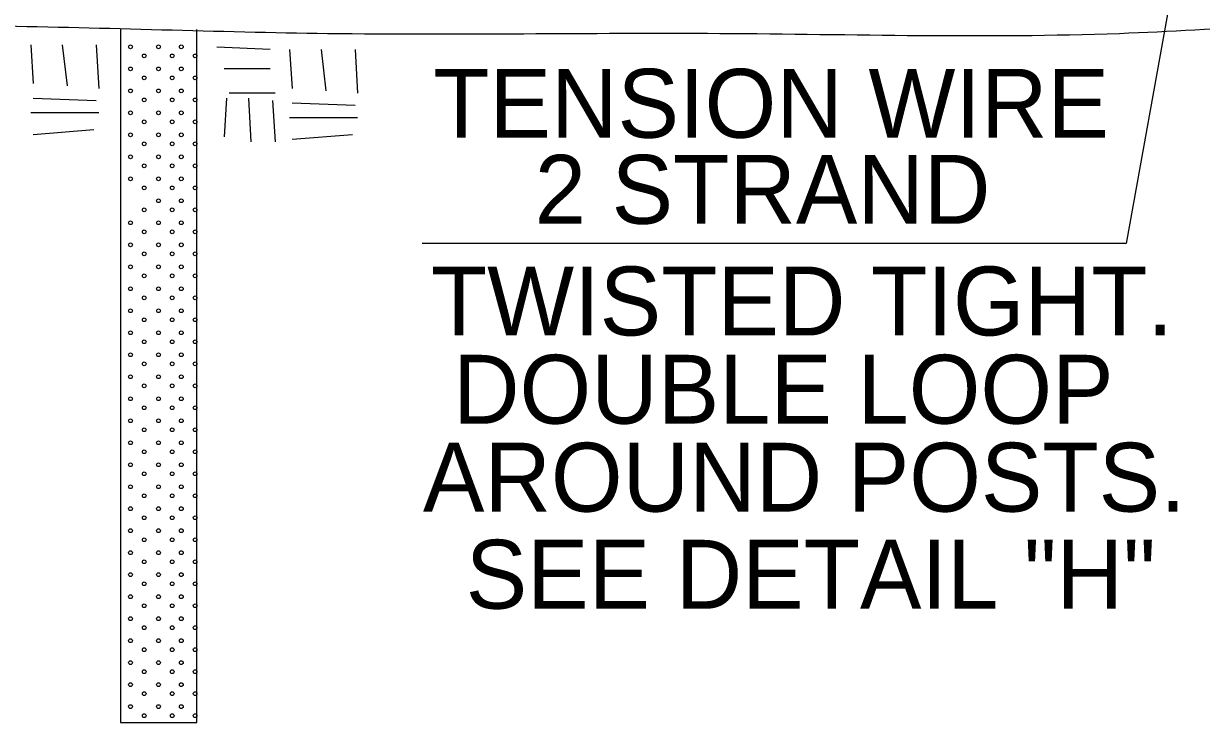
# Model space of a CAD drawing. Extents: x 11 to 454, y -32 to 258.
# Drawn here: x 295.44 to 317.66, y 74.75 to 87.95 of the extents above; entities that cross this region are included whole.
import ezdxf

# ---------------------------------------------------------------- set-up
doc = ezdxf.new("R2010")
doc.units = 0
doc.layers.add('Default', color=7, linetype='Continuous')

msp = doc.modelspace()

# ---------------------------------------------------------------- linework, layer by layer
at = {"layer": 'Default'}
for p, q in [((317.511, 90.86), (316.245, 83.791)), ((295.576, 87.544), (295.621, 86.813)), ((296.17, 87.544), (296.261, 86.767)), ((296.81, 87.544), (296.856, 86.721)), ((300.093, 87.453), (299.087, 87.499)), ((300.458, 87.453), (300.504, 86.722)), ((301.053, 87.453), (301.144, 86.676)), ((301.693, 87.453), (301.738, 86.631)), ((300.093, 87.088), (299.224, 87.088)), ((295.621, 86.538), (296.81, 86.492)), ((299.27, 86.539), (299.224, 85.808)), ((300.184, 86.631), (299.316, 86.631)), ((299.681, 86.539), (299.727, 85.716)), ((300.138, 86.493), (300.184, 85.716)), ((295.576, 86.264), (296.856, 86.264)), ((300.504, 86.448), (301.693, 86.402)), ((300.458, 86.174), (301.738, 86.174)), ((295.621, 85.853), (296.764, 85.944)), ((300.504, 85.762), (301.647, 85.854)), ((316.245, 83.791), (302.96, 83.791))]:
    msp.add_line(p, q, dxfattribs=at)
for points in [[(297.269, 74.754), (298.707, 74.754), (298.707, 87.831)], [(297.269, 87.831), (297.269, 74.754)]]:
    msp.add_lwpolyline(points, dxfattribs=at)
for centre in [(297.456, 87.506), (297.716, 87.335), (297.984, 87.506), (298.244, 87.335), (298.415, 87.506), (298.675, 87.335), (297.456, 87.09), (297.984, 87.09), (298.415, 87.09), (297.716, 86.92), (298.244, 86.92), (298.675, 86.92), (297.456, 86.675), (297.984, 86.675), (298.415, 86.675), (297.716, 86.505), (298.244, 86.505), (298.675, 86.505), (297.456, 86.26), (297.984, 86.26), (298.415, 86.26), (297.716, 86.09), (298.244, 86.09), (298.675, 86.09), (297.456, 85.845), (297.984, 85.845), (298.415, 85.845), (297.716, 85.675), (298.244, 85.675), (298.675, 85.675), (297.456, 85.43), (297.984, 85.43), (298.415, 85.43), (297.716, 85.26), (298.244, 85.26), (298.675, 85.26), (297.456, 85.015), (297.984, 85.015), (298.415, 85.015), (297.716, 84.844), (298.244, 84.844), (298.675, 84.844), (297.716, 84.429), (297.984, 84.6), (298.244, 84.429), (298.415, 84.6), (298.675, 84.429), (297.456, 84.185), (297.716, 84.014), (297.984, 84.185), (298.244, 84.014), (298.415, 84.185), (298.675, 84.014), (297.456, 83.769), (297.984, 83.769), (298.415, 83.769), (297.716, 83.599), (298.244, 83.599), (298.675, 83.599), (297.456, 83.354), (297.984, 83.354), (298.415, 83.354), (297.716, 83.184), (298.244, 83.184), (298.675, 83.184), (297.456, 82.939), (297.984, 82.939), (298.415, 82.939), (297.716, 82.769), (298.244, 82.769), (298.675, 82.769), (297.456, 82.524), (297.984, 82.524), (298.415, 82.524), (297.716, 82.354), (298.244, 82.354), (298.675, 82.354), (297.456, 82.109), (297.984, 82.109), (298.415, 82.109), (297.716, 81.939), (298.244, 81.939), (298.675, 81.939), (297.456, 81.694), (297.984, 81.694), (298.415, 81.694), (297.716, 81.523), (298.244, 81.523), (298.675, 81.523), (297.456, 81.279), (297.716, 81.108), (297.984, 81.279), (298.244, 81.108), (298.415, 81.279), (298.675, 81.108), (297.456, 80.864), (297.984, 80.864), (298.415, 80.864), (297.716, 80.693), (298.244, 80.693), (298.675, 80.693), (297.456, 80.448), (297.984, 80.448), (298.415, 80.448), (297.716, 80.278), (298.244, 80.278), (298.675, 80.278), (297.456, 80.033), (297.984, 80.033), (298.415, 80.033), (297.716, 79.863), (298.244, 79.863), (298.675, 79.863), (297.456, 79.618), (297.984, 79.618), (298.415, 79.618), (297.716, 79.448), (298.244, 79.448), (298.675, 79.448), (297.456, 79.203), (297.984, 79.203), (298.415, 79.203), (297.716, 79.033), (298.244, 79.033), (298.675, 79.033), (297.456, 78.788), (297.984, 78.788), (298.415, 78.788), (297.716, 78.618), (298.244, 78.618), (298.675, 78.618), (297.456, 78.373), (297.716, 78.202), (297.984, 78.373), (298.244, 78.202), (298.415, 78.373), (298.675, 78.202), (297.456, 77.958), (297.716, 77.787), (297.984, 77.958), (298.244, 77.787), (298.415, 77.958), (298.675, 77.787), (297.456, 77.543), (297.984, 77.543), (298.415, 77.543), (297.716, 77.372), (298.244, 77.372), (298.675, 77.372), (297.456, 77.127), (297.984, 77.127), (298.415, 77.127), (297.716, 76.957), (298.244, 76.957), (298.675, 76.957), (297.456, 76.712), (297.984, 76.712), (298.415, 76.712), (297.716, 76.542), (298.244, 76.542), (298.675, 76.542), (297.456, 76.297), (297.984, 76.297), (298.415, 76.297), (297.716, 76.127), (298.244, 76.127), (298.675, 76.127), (297.456, 75.882), (297.984, 75.882), (298.415, 75.882), (297.716, 75.712), (298.244, 75.712), (298.675, 75.712), (297.456, 75.467), (297.984, 75.467), (298.415, 75.467), (297.716, 75.297), (298.244, 75.297), (298.675, 75.297), (297.456, 75.052), (297.716, 74.881), (297.984, 75.052), (298.244, 74.881), (298.415, 75.052), (298.675, 74.881)]:
    msp.add_circle(centre, 0.0352, dxfattribs=at)
msp.add_spline([(268.877, 88.045), (276.276, 87.903), (278.553, 87.903), (281.398, 88.045), (285.809, 87.903), (289.793, 87.903), (294.915, 87.903), (301.176, 87.761), (308.575, 87.761), (316.116, 87.761), (321.807, 88.045), (330.202, 87.761)], degree=3, dxfattribs=at)

# ---------------------------------------------------------------- texts
for s, p in [('TENSION WIRE', (303.169, 85.79)), ('2 STRAND', (305.084, 84.166)), ('TWISTED TIGHT. ', (303.123, 82.059)), ('DOUBLE LOOP ', (303.541, 80.393)), ('AROUND POSTS.', (302.974, 78.733)), ('SEE DETAIL "H"', (303.781, 76.901))]:
    msp.add_text(s, height=1.3, dxfattribs=at).set_placement(p)

doc.saveas('drawing.dxf')
